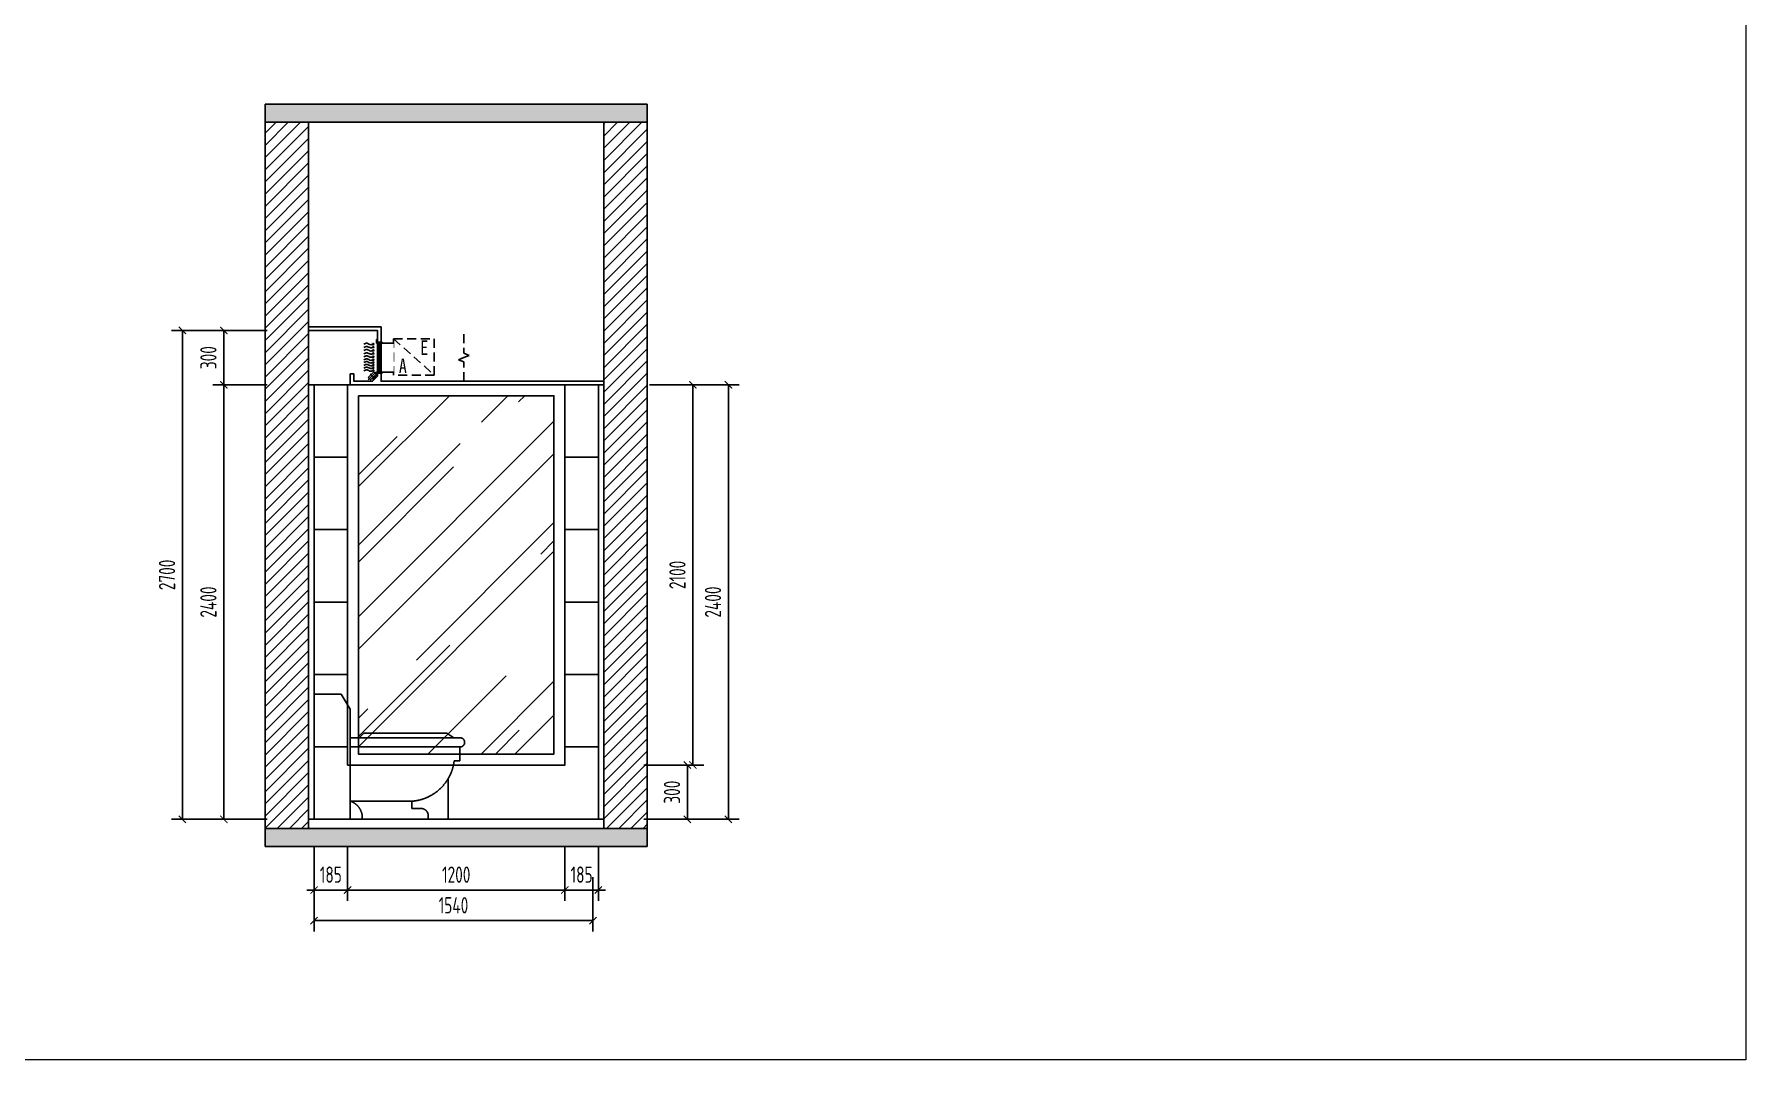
# Model space of a CAD drawing. Header units: millimetres. Extents: x 84706 to 155398, y -6776 to 36429.
# Drawn here: x 145945 to 155398, y 15071 to 20736 of the extents above; entities that cross this region are included whole.
import ezdxf

# ---------------------------------------------------------------- set-up
doc = ezdxf.new("R2010")
doc.units = ezdxf.units.MM
doc.set_wipeout_variables(frame=1)
doc.linetypes.add('DASH', pattern=[8.89, 6.35, -2.54])
doc.linetypes.add('DASHED2', pattern=[0.375, 0.25, -0.125])
doc.layers.get('Defpoints').update_dxf_attribs({"color": 250})
for name, color, linetype in [('DD2-【地坪造型线】Floor', 251, 'Continuous'), ('DOOR', 60, 'Continuous'), ('DT', 2, 'Continuous'), ('EE1-【立面造型线（近看）】Elevation modelling line', 144, 'Continuous'), ('EE5-【立面楼板、墙体】Eloorslab_wall', 150, 'Continuous'), ('EE7-【立面填充】Hatch', 250, 'Continuous'), ('EE8-【立面完成线】Finish', 20, 'Continuous'), ('EL', 3, 'Continuous'), ('EL-立面造型', 30, 'Continuous')]:
    doc.layers.add(name, color=color, linetype=linetype)
doc.layers.add('FC-Material【地坪分割线】', color=138, linetype='Continuous', lineweight=0)
doc.styles.add('MT-DIM', font='ARCHS.SHX', dxfattribs={"width": 0.8})
doc.styles.add('尺寸标注', font='ARCHS.SHX', dxfattribs={"width": 0.8})
doc.dimstyles.new('海龙1：25', dxfattribs={"dimscale": 25, "dimtxt": 2.25, "dimasz": 1, "dimexe": 1.5, "dimexo": 1, "dimgap": 1, "dimtad": 1, "dimdec": 0, "dimrnd": 5, "dimdsep": 46, "dimtxsty": '尺寸标注', "dimblk": 'ARCHTICK', "dimblk1": 'ARCHTICK', "dimblk2": 'ARCHTICK', "dimcen": 1, "dimclrd": 44, "dimclre": 44, "dimclrt": 2, "dimadec": 0, "dimazin": 0, "dimtfac": 1, "dimtdec": 0, "dimtix": 1, "dimtmove": 2, "dimatfit": 3, "dimldrblk": 'hl_arrow2', "dimfxl": 0, "dimarcsym": 0})

# ---------------------------------------------------------------- blocks, each defined once
blk = doc.blocks.new('*U865')
at = {"layer": 'EE7-【立面填充】Hatch'}
h = blk.add_hatch(dxfattribs=at)
h.set_pattern_fill('YPSGT-钢筋混凝土', color=256, scale=200, pattern_type=2)
h.set_pattern_definition([(45, (58485.6, -63.16), (-28.284271, 28.284271), []), (50, (58485.6, -63.16), (143.45204, -12.55044), [15, -165]), (355, (58485.6, -63.16), (-27.75027, 150.43842), [12, -132]), (100.4514, (58497.55, -64.2), (115.70187, 137.8879), [12.74804, -140.22842]), (46.1842, (58485.6, -23.16), (213.44822, -33.1038), [22.5, -247.5]), (96.6356, (58503.39, -25.92), (186.93254, 194.82358), [19.12206, -210.3426]), (351.1842, (58485.6, -23.16), (186.9324, 194.82373), [18, -198]), (21, (58505.6, -33.16), (119.38141, -80.52379), [15, -165]), (326, (58505.6, -33.16), (48.66306, 145.03), [12, -132]), (71.4514, (58515.55, -39.87), (168.04452, 64.5061), [12.74804, -140.22842]), (37.5, (58485.6, -63.16), (2.431971, 66.57877), [0, -130.4, 0, -134, 0, -132.5]), (7.5, (58485.6, -63.16), (52.613907, 78.882342), [0, -76.4, 0, -127.4, 0, -50.5]), (327.5, (58441, -63.16), (106.764487, -4.510974), [0, -50, 0, -156, 0, -207]), (317.5, (58421, -63.16), (116.637234, 20.020996), [0, -65, 0, -103.6, 0, -147])])
h.paths.add_polyline_path([(150892.9, -86529), (148782.9, -86529), (148782.9, -86629), (150892.9, -86629)])
h.paths.add_polyline_path([(150892.9, -82629), (150892.9, -82529), (148782.9, -82529), (148782.9, -82629)])
h = blk.add_hatch(dxfattribs=at)
h.set_pattern_fill('ANSI31', color=256, scale=15)
h.set_pattern_definition([(45, (152043.074, -85647.61), (-33.67596, 33.67596), [])])
h.paths.add_polyline_path([(150892.9, -86529), (150892.9, -82629), (150652.9, -82629), (150652.9, -86529)])
h.paths.add_polyline_path([(148782.9, -86529), (149022.9, -86529), (149022.9, -82629), (148782.9, -82629)])
at = {"layer": 'EE5-【立面楼板、墙体】Eloorslab_wall'}
for p, q in [((148782.9, -82529), (148782.9, -86629)), ((148782.9, -82529), (150892.9, -82529)), ((150892.9, -82529), (150892.9, -82629)), ((148782.9, -82629), (150892.9, -82629)), ((149022.9, -82629), (149022.9, -86529)), ((150652.9, -82629), (150652.9, -86529)), ((150892.9, -82629), (150892.9, -86529)), ((148782.9, -86529), (150892.9, -86529)), ((150892.9, -86529), (150892.9, -86629)), ((148782.9, -86629), (150892.9, -86629))]:
    blk.add_line(p, q, dxfattribs=at)
at = {"layer": 'EE8-【立面完成线】Finish'}
blk.add_line((149022.9, -86479), (150652.9, -86479), dxfattribs=at)
blk = doc.blocks.new('A$C0F9871BB')
at = {"layer": 'DT', "color": 1}
for p, q in [((14.2, 13.5), (0, 13.5)), ((7.1, 0), (7.1, 27))]:
    blk.add_line(p, q, dxfattribs=at)
for points in [[(3.3, 23.4), (10.9, 23.4), (10.9, 3.7), (3.3, 3.7)], [(14.2, 18.4), (16.8, 18.4), (16.8, 8.7), (14.2, 8.7)]]:
    blk.add_lwpolyline(points, close=True, dxfattribs=at)
blk = doc.blocks.new('A$C73C951FA')
at = {"layer": 'EL-立面造型', "color": 1, "linetype": 'DASH', "ltscale": 250}
for p, q in [((0, 691), (0, 0)), ((150, 691), (0, 691)), ((200, 607.6), (150, 691)), ((200, 607.6), (200, 100)), ((249.7, 450), (274.7, 475)), ((732.4, 475), (274.7, 475)), ((771, 450), (732.4, 475)), ((249.7, 450), (200, 450)), ((807.4, 400), (200, 400)), ((771, 450), (249.7, 450)), ((771, 450), (807.4, 450)), ((805.2, 400), (805.2, 323.8)), ((831.4, 424), (831.4, 426)), ((805.2, 323.8), (773.7, 323.8)), ((540.5, 100), (200, 100)), ((200, 100), (200, 0)), ((540.5, 100), (540.5, 59.9)), ((630.5, 0), (0, 0)), ((540.5, 59.9), (590.5, 59.9)), ((630.5, 19.9), (630.5, 0))]:
    blk.add_line(p, q, dxfattribs=at)
for centre, radius, start, end in [((807.4, 426), 24, 0, 90), ((807.4, 424), 24, 270, 0), ((521.3, 353.4), 254.2, 274.31971, 353.31251), ((170.8, 9), 95.6, 354.6134, 72.22925), ((590.5, 19.9), 40, 0, 90)]:
    blk.add_arc(centre, radius, start, end, dxfattribs=at)
blk = doc.blocks.new('_ArchTick')
at = {"color": 2, "linetype": 'ByBlock', "const_width": 0.15}
blk.add_lwpolyline([(-0.5, -0.5), (0.5, 0.5)], dxfattribs=at)
blk = doc.blocks.new('*D937')
at = {"layer": 'Defpoints', "color": 0, "transparency": 16777216}
for p in [(147675.7, 16699.5), (147490.7, 16399.5), (147675.7, 16008.9)]:
    blk.add_point(p, dxfattribs=at)
at = {"layer": 'EE1-【立面造型线（近看）】Elevation modelling line', "color": 44, "lineweight": -2, "transparency": 16777216}
for p, q in [((147490.7, 16248.9), (147490.7, 15948.9)), ((147675.7, 16248.9), (147675.7, 15948.9)), ((147490.7, 16008.9), (147450.7, 16008.9)), ((147490.7, 16008.9), (147675.7, 16008.9)), ((147675.7, 16008.9), (147715.7, 16008.9))]:
    blk.add_line(p, q, dxfattribs=at)
at = {"layer": 'EE1-【立面造型线（近看）】Elevation modelling line', "color": 44, "lineweight": -2, "transparency": 16777216, "xscale": 40, "yscale": 40, "zscale": 40}
blk.add_blockref('_ArchTick', (147490.7, 16008.9), dxfattribs=at)
at = {"layer": 'EE1-【立面造型线（近看）】Elevation modelling line', "color": 44, "lineweight": -2, "transparency": 16777216, "xscale": 40, "yscale": 40, "zscale": 40, "rotation": 180}
blk.add_blockref('_ArchTick', (147675.7, 16008.9), dxfattribs=at)
at = {"layer": 'EE1-【立面造型线（近看）】Elevation modelling line', "color": 2, "transparency": 16777216, "insert": (147583.2, 16093.9), "char_height": 90, "attachment_point": 5, "style": '尺寸标注'}
blk.add_mtext('185', dxfattribs=at)
blk = doc.blocks.new('hl_arrow2')
at = {"color": 2}
blk.add_line((-0.22, 0), (-1, 0), dxfattribs=at)
blk.add_lwpolyline([(-0.22, 0), (-0.86, -0.69), (-0.65, -0.86), (0, 0), (-0.65, 0.86), (-0.86, 0.69)], close=True, dxfattribs=at)
for points in [[(-0.86, 0.69), (-0.65, 0.86), (-0.22, 0), (0, 0)], [(-0.86, -0.69), (-0.65, -0.86), (-0.22, 0), (0, 0)]]:
    blk.add_solid(points, dxfattribs=at)
blk = doc.blocks.new('*D938')
at = {"layer": 'Defpoints', "color": 0, "transparency": 16777216}
for p in [(147675.7, 16699.5), (148875.7, 16699.5), (148875.7, 16008.9)]:
    blk.add_point(p, dxfattribs=at)
at = {"layer": 'EE1-【立面造型线（近看）】Elevation modelling line', "color": 44, "lineweight": -2, "transparency": 16777216}
for p, q in [((147675.7, 16248.9), (147675.7, 15948.9)), ((148875.7, 16248.9), (148875.7, 15948.9)), ((147675.7, 16008.9), (148875.7, 16008.9))]:
    blk.add_line(p, q, dxfattribs=at)
at = {"layer": 'EE1-【立面造型线（近看）】Elevation modelling line', "color": 44, "lineweight": -2, "transparency": 16777216, "xscale": 40, "yscale": 40, "zscale": 40, "rotation": 180}
blk.add_blockref('_ArchTick', (147675.7, 16008.9), dxfattribs=at)
at = {"layer": 'EE1-【立面造型线（近看）】Elevation modelling line', "color": 44, "lineweight": -2, "transparency": 16777216, "xscale": 40, "yscale": 40, "zscale": 40}
blk.add_blockref('_ArchTick', (148875.7, 16008.9), dxfattribs=at)
at = {"layer": 'EE1-【立面造型线（近看）】Elevation modelling line', "color": 2, "transparency": 16777216, "insert": (148275.7, 16093.9), "char_height": 90, "attachment_point": 5, "style": '尺寸标注'}
blk.add_mtext('1200', dxfattribs=at)
blk = doc.blocks.new('*D939')
at = {"layer": 'Defpoints', "color": 0, "transparency": 16777216}
for p in [(148875.7, 16699.5), (149060.7, 16399.5), (149060.7, 16008.9)]:
    blk.add_point(p, dxfattribs=at)
at = {"layer": 'EE1-【立面造型线（近看）】Elevation modelling line', "color": 44, "lineweight": -2, "transparency": 16777216}
for p, q in [((148875.7, 16248.9), (148875.7, 15948.9)), ((149060.7, 16248.9), (149060.7, 15948.9)), ((148875.7, 16008.9), (148835.7, 16008.9)), ((148875.7, 16008.9), (149060.7, 16008.9)), ((149060.7, 16008.9), (149100.7, 16008.9))]:
    blk.add_line(p, q, dxfattribs=at)
at = {"layer": 'EE1-【立面造型线（近看）】Elevation modelling line', "color": 44, "lineweight": -2, "transparency": 16777216, "xscale": 40, "yscale": 40, "zscale": 40}
blk.add_blockref('_ArchTick', (148875.7, 16008.9), dxfattribs=at)
at = {"layer": 'EE1-【立面造型线（近看）】Elevation modelling line', "color": 44, "lineweight": -2, "transparency": 16777216, "xscale": 40, "yscale": 40, "zscale": 40, "rotation": 180}
blk.add_blockref('_ArchTick', (149060.7, 16008.9), dxfattribs=at)
at = {"layer": 'EE1-【立面造型线（近看）】Elevation modelling line', "color": 2, "transparency": 16777216, "insert": (148968.2, 16093.9), "char_height": 90, "attachment_point": 5, "style": '尺寸标注'}
blk.add_mtext('185', dxfattribs=at)
blk = doc.blocks.new('*D940')
at = {"layer": 'Defpoints', "color": 0, "transparency": 16777216}
for p in [(147490.7, 16399.5), (149030.7, 16399.5), (147490.7, 15839.8)]:
    blk.add_point(p, dxfattribs=at)
at = {"layer": 'EE1-【立面造型线（近看）】Elevation modelling line', "color": 44, "lineweight": -2, "transparency": 16777216}
for p, q in [((147490.7, 16079.8), (147490.7, 15779.8)), ((149030.7, 16079.8), (149030.7, 15779.8)), ((149030.7, 15839.8), (147490.7, 15839.8))]:
    blk.add_line(p, q, dxfattribs=at)
at = {"layer": 'EE1-【立面造型线（近看）】Elevation modelling line', "color": 44, "lineweight": -2, "transparency": 16777216, "xscale": 40, "yscale": 40, "zscale": 40, "rotation": 180}
blk.add_blockref('_ArchTick', (147490.7, 15839.8), dxfattribs=at)
at = {"layer": 'EE1-【立面造型线（近看）】Elevation modelling line', "color": 44, "lineweight": -2, "transparency": 16777216, "xscale": 40, "yscale": 40, "zscale": 40}
blk.add_blockref('_ArchTick', (149030.7, 15839.8), dxfattribs=at)
at = {"layer": 'EE1-【立面造型线（近看）】Elevation modelling line', "color": 2, "transparency": 16777216, "insert": (148260.7, 15924.8), "char_height": 90, "attachment_point": 5, "style": '尺寸标注'}
blk.add_mtext('1540', dxfattribs=at)
blk = doc.blocks.new('*D957')
at = {"layer": 'Defpoints', "color": 0, "transparency": 16777216}
for p in [(148875.7, 16699.5), (149552.6, 16699.5), (149030.7, 16399.5)]:
    blk.add_point(p, dxfattribs=at)
at = {"layer": 'EE1-【立面造型线（近看）】Elevation modelling line', "color": 44, "lineweight": -2, "transparency": 16777216}
for p, q in [((149312.6, 16699.5), (149612.6, 16699.5)), ((149552.6, 16399.5), (149552.6, 16699.5)), ((149312.6, 16399.5), (149612.6, 16399.5))]:
    blk.add_line(p, q, dxfattribs=at)
at = {"layer": 'EE1-【立面造型线（近看）】Elevation modelling line', "color": 44, "lineweight": -2, "transparency": 16777216, "xscale": 40, "yscale": 40, "zscale": 40}
for p, rotation in [((149552.6, 16699.5), 90), ((149552.6, 16399.5), 270)]:
    blk.add_blockref('_ArchTick', p, dxfattribs=dict(at, rotation=rotation))
at = {"layer": 'EE1-【立面造型线（近看）】Elevation modelling line', "color": 2, "transparency": 16777216, "insert": (149467.6, 16549.5), "char_height": 90, "attachment_point": 5, "rotation": 90, "style": '尺寸标注'}
blk.add_mtext('300', dxfattribs=at)
blk = doc.blocks.new('*D958')
at = {"layer": 'Defpoints', "color": 0, "transparency": 16777216}
for p in [(149060.7, 18799.5), (149582.5, 18799.5), (148875.7, 16699.5)]:
    blk.add_point(p, dxfattribs=at)
at = {"layer": 'EE1-【立面造型线（近看）】Elevation modelling line', "color": 44, "lineweight": -2, "transparency": 16777216}
for p, q in [((149342.5, 18799.5), (149642.5, 18799.5)), ((149582.5, 16699.5), (149582.5, 18799.5)), ((149342.5, 16699.5), (149642.5, 16699.5))]:
    blk.add_line(p, q, dxfattribs=at)
at = {"layer": 'EE1-【立面造型线（近看）】Elevation modelling line', "color": 44, "lineweight": -2, "transparency": 16777216, "xscale": 40, "yscale": 40, "zscale": 40}
for p, rotation in [((149582.5, 18799.5), 90), ((149582.5, 16699.5), 270)]:
    blk.add_blockref('_ArchTick', p, dxfattribs=dict(at, rotation=rotation))
at = {"layer": 'EE1-【立面造型线（近看）】Elevation modelling line', "color": 2, "transparency": 16777216, "insert": (149497.5, 17749.5), "char_height": 90, "attachment_point": 5, "rotation": 90, "style": '尺寸标注'}
blk.add_mtext('2100', dxfattribs=at)
blk = doc.blocks.new('*D959')
at = {"layer": 'Defpoints', "color": 0, "transparency": 16777216}
for p in [(149030.7, 18799.5), (149030.7, 16399.5), (149779, 16399.5)]:
    blk.add_point(p, dxfattribs=at)
at = {"layer": 'EE1-【立面造型线（近看）】Elevation modelling line', "color": 44, "lineweight": -2, "transparency": 16777216}
for p, q in [((149539, 18799.5), (149839, 18799.5)), ((149779, 18799.5), (149779, 16399.5)), ((149539, 16399.5), (149839, 16399.5))]:
    blk.add_line(p, q, dxfattribs=at)
at = {"layer": 'EE1-【立面造型线（近看）】Elevation modelling line', "color": 44, "lineweight": -2, "transparency": 16777216, "xscale": 40, "yscale": 40, "zscale": 40}
for p, rotation in [((149779, 18799.5), 90), ((149779, 16399.5), 270)]:
    blk.add_blockref('_ArchTick', p, dxfattribs=dict(at, rotation=rotation))
at = {"layer": 'EE1-【立面造型线（近看）】Elevation modelling line', "color": 2, "transparency": 16777216, "insert": (149694, 17599.5), "char_height": 90, "attachment_point": 5, "rotation": 90, "style": '尺寸标注'}
blk.add_mtext('2400', dxfattribs=at)
blk = doc.blocks.new('*D960')
at = {"layer": 'Defpoints', "color": 0, "transparency": 16777216}
for p in [(146992, 18799.5), (147690.7, 18799.5), (147490.7, 16399.5)]:
    blk.add_point(p, dxfattribs=at)
at = {"layer": 'EE1-【立面造型线（近看）】Elevation modelling line', "color": 44, "lineweight": -2, "transparency": 16777216}
for p, q in [((147232, 18799.5), (146932, 18799.5)), ((146992, 16399.5), (146992, 18799.5)), ((147232, 16399.5), (146932, 16399.5))]:
    blk.add_line(p, q, dxfattribs=at)
at = {"layer": 'EE1-【立面造型线（近看）】Elevation modelling line', "color": 44, "lineweight": -2, "transparency": 16777216, "xscale": 40, "yscale": 40, "zscale": 40}
for p, rotation in [((146992, 18799.5), 90), ((146992, 16399.5), 270)]:
    blk.add_blockref('_ArchTick', p, dxfattribs=dict(at, rotation=rotation))
at = {"layer": 'EE1-【立面造型线（近看）】Elevation modelling line', "color": 2, "transparency": 16777216, "insert": (146907, 17599.5), "char_height": 90, "attachment_point": 5, "rotation": 90, "style": '尺寸标注'}
blk.add_mtext('2400', dxfattribs=at)
blk = doc.blocks.new('*D961')
at = {"layer": 'Defpoints', "color": 0, "transparency": 16777216}
for p in [(146992, 19099.5), (147460.7, 19099.5), (147690.7, 18799.5)]:
    blk.add_point(p, dxfattribs=at)
at = {"layer": 'EE1-【立面造型线（近看）】Elevation modelling line', "color": 44, "lineweight": -2, "transparency": 16777216}
for p, q in [((147232, 19099.5), (146932, 19099.5)), ((146992, 18799.5), (146992, 19099.5)), ((147232, 18799.5), (146932, 18799.5))]:
    blk.add_line(p, q, dxfattribs=at)
at = {"layer": 'EE1-【立面造型线（近看）】Elevation modelling line', "color": 44, "lineweight": -2, "transparency": 16777216, "xscale": 40, "yscale": 40, "zscale": 40}
for p, rotation in [((146992, 19099.5), 90), ((146992, 18799.5), 270)]:
    blk.add_blockref('_ArchTick', p, dxfattribs=dict(at, rotation=rotation))
at = {"layer": 'EE1-【立面造型线（近看）】Elevation modelling line', "color": 2, "transparency": 16777216, "insert": (146907, 18949.5), "char_height": 90, "attachment_point": 5, "rotation": 90, "style": '尺寸标注'}
blk.add_mtext('300', dxfattribs=at)
blk = doc.blocks.new('*D962')
at = {"layer": 'Defpoints', "color": 0, "transparency": 16777216}
for p in [(147460.7, 19099.5), (146763.5, 16399.5), (147490.7, 16399.5)]:
    blk.add_point(p, dxfattribs=at)
at = {"layer": 'EE1-【立面造型线（近看）】Elevation modelling line', "color": 44, "lineweight": -2, "transparency": 16777216}
for p, q in [((147003.5, 19099.5), (146703.5, 19099.5)), ((146763.5, 19099.5), (146763.5, 16399.5)), ((147003.5, 16399.5), (146703.5, 16399.5))]:
    blk.add_line(p, q, dxfattribs=at)
at = {"layer": 'EE1-【立面造型线（近看）】Elevation modelling line', "color": 44, "lineweight": -2, "transparency": 16777216, "xscale": 40, "yscale": 40, "zscale": 40}
for p, rotation in [((146763.5, 19099.5), 90), ((146763.5, 16399.5), 270)]:
    blk.add_blockref('_ArchTick', p, dxfattribs=dict(at, rotation=rotation))
at = {"layer": 'EE1-【立面造型线（近看）】Elevation modelling line', "color": 2, "transparency": 16777216, "insert": (146678.5, 17749.5), "char_height": 90, "attachment_point": 5, "rotation": 90, "style": '尺寸标注'}
blk.add_mtext('2700', dxfattribs=at)

msp = doc.modelspace()

# ---------------------------------------------------------------- hatches: boundary and pattern name
at = {"layer": 'DD2-【地坪造型线】Floor'}
h = msp.add_hatch(dxfattribs=at)
h.set_pattern_fill('AR-RROOF', color=250, scale=20, angle=45)
h.set_pattern_definition([(45, (14461.6, -5837.2), (431.0523, 1149.4728), [7620, -1016, 2540, -508]), (45, (14759.74, -5179.84), (-836.96, 118.5394), [1524, -167.64, 3048, -381]), (45, (14335.88, -5352.27), (1627.2224, 2108.5641), [4064, -711.2, 2032, -508])])
h.paths.add_polyline_path([(148815.7, 18739.5), (147735.7, 18739.5), (147735.7, 16759.5), (148815.7, 16759.5)])

# ---------------------------------------------------------------- linework, layer by layer
at = {"layer": 'EE7-【立面填充】Hatch'}
for p, q in [((147490.7, 18399.5), (147675.7, 18399.5)), ((148875.7, 18399.5), (149060.7, 18399.5)), ((147490.7, 17999.5), (147675.7, 17999.5)), ((148875.7, 17999.5), (149060.7, 17999.5)), ((147490.7, 17599.5), (147675.7, 17599.5)), ((148875.7, 17599.5), (149060.7, 17599.5)), ((147490.7, 17199.5), (147675.7, 17199.5)), ((148875.7, 17199.5), (149060.7, 17199.5)), ((147490.7, 16799.5), (147675.7, 16799.5)), ((148875.7, 16799.5), (149060.7, 16799.5)), ((148230.7, 16399.5), (148230.7, 16623.5))]:
    msp.add_line(p, q, dxfattribs=at)
at = {"layer": 'EE8-【立面完成线】Finish'}
for p, q in [((147490.7, 16399.5), (147490.7, 18799.5)), ((149060.7, 16399.5), (149060.7, 18799.5))]:
    msp.add_line(p, q, dxfattribs=at)
at = {"layer": 'EL-立面造型', "color": 250}
msp.add_line((147690.7, 18799.5), (147460.7, 18799.5), dxfattribs=at)
at = {"layer": 'EL-立面造型'}
msp.add_lwpolyline([(147675.7, 18799.5), (148875.7, 18799.5), (148875.7, 16699.5), (147675.7, 16699.5)], close=True, dxfattribs=at)
at = {"layer": 'EL-立面造型', "color": 38}
msp.add_lwpolyline([(147735.7, 18739.5), (148815.7, 18739.5), (148815.7, 16759.5), (147735.7, 16759.5)], close=True, dxfattribs=at)

# ---------------------------------------------------------------- block references
msp.add_blockref('*U865', (-1562.3, 102878.5))
at = {"layer": 'EL-立面造型'}
msp.add_blockref('A$C73C951FA', (147490.7, 16399.5), dxfattribs=at)

# ---------------------------------------------------------------- dimensions: what is measured, and where the dimension line sits
at = {"layer": 'EE1-【立面造型线（近看）】Elevation modelling line'}
for base, p1, p2, picture, middle in [((146763.5, 16399.5), (147460.7, 19099.5), (147490.7, 16399.5), '*D962', (146678.5, 17749.5)), ((146992, 19099.5), (147690.7, 18799.5), (147460.7, 19099.5), '*D961', (146907, 18949.5)), ((146992, 18799.5), (147490.7, 16399.5), (147690.7, 18799.5), '*D960', (146907, 17599.5)), ((149582.5, 18799.5), (148875.7, 16699.5), (149060.7, 18799.5), '*D958', (149497.5, 17749.5)), ((149779, 16399.5), (149030.7, 18799.5), (149030.7, 16399.5), '*D959', (149694, 17599.5)), ((149552.6, 16699.5), (149030.7, 16399.5), (148875.7, 16699.5), '*D957', (149467.6, 16549.5))]:
    dim = msp.add_linear_dim(base=base, p1=p1, p2=p2, angle=90, dimstyle='海龙1：25', override={"dimscale": 40, "dimfxl": 6}, dxfattribs=at)
    dim.commit()
    dim.dimension.update_dxf_attribs({"geometry": picture, "text_midpoint": middle})
for base, p1, p2, picture, middle in [((147675.7, 16008.9), (147490.7, 16399.5), (147675.7, 16699.5), '*D937', (147583.2, 16093.9)), ((148875.7, 16008.9), (147675.7, 16699.5), (148875.7, 16699.5), '*D938', (148275.7, 16093.9)), ((149060.7, 16008.9), (148875.7, 16699.5), (149060.7, 16399.5), '*D939', (148968.2, 16093.9)), ((147490.7, 15839.8), (149030.7, 16399.5), (147490.7, 16399.5), '*D940', (148260.7, 15924.8))]:
    dim = msp.add_linear_dim(base=base, p1=p1, p2=p2, dimstyle='海龙1：25', override={"dimscale": 40, "dimfxl": 6}, dxfattribs=at)
    dim.commit()
    dim.dimension.update_dxf_attribs({"geometry": picture, "text_midpoint": middle})

# ---------------------------------------------------------------- next in the draw order: wipeouts: each hides what was drawn before it
at = {"color": 1, "linetype": 'DASHED2', "ltscale": 200}
msp.add_wipeout([(147929.6, 18852.8), (147929.6, 19052.8), (148154.8, 19052.8), (148154.8, 19029.5), (148317.7, 19029.5), (148317.7, 18869.5), (148154.8, 18869.5), (148154.8, 18852.8)], dxfattribs=at).translate(0, 0, -16380).dxf.layer = 'EL-立面造型'

# ---------------------------------------------------------------- next in the draw order: linework, layer by layer
at = {"layer": 'EL-立面造型', "color": 136, "linetype": 'DASHED2', "ltscale": 200}
msp.add_line((147929.6, 19052.8, -16380), (148154.8, 18852.8, -16380), dxfattribs=at)
at = {"layer": 'EL-立面造型', "color": 4, "linetype": 'DASHED2', "ltscale": 200, "elevation": -16380}
msp.add_lwpolyline([(148154.8, 18852.8), (147929.6, 18852.8), (147929.6, 19052.8), (148154.8, 19052.8)], close=True, dxfattribs=at)
for points in [[(148317.7, 19079.5), (148317.7, 18973.5)], [(148317.7, 18949.5), (148287.7, 18937.5)], [(148287.7, 18937.5), (148317.7, 18925.5)], [(148317.7, 18973.5), (148347.7, 18961.5)], [(148317.7, 18949.5), (148347.7, 18961.5)], [(148317.7, 18819.5), (148317.7, 18925.5)]]:
    msp.add_lwpolyline(points, dxfattribs=at)

# ---------------------------------------------------------------- next in the draw order: texts
at = {"layer": 'EL-立面造型', "color": 30, "linetype": 'DASHED2', "ltscale": 200, "char_height": 80, "style": 'MT-DIM'}
for s, insert, attachment_point in [('{\\fSimHei|b0|i0|c134|p49;E}', (148120.9, 19044.4, -16380), 3), ('{\\fSimHei|b0|i0|c134|p49;A}', (147959.2, 18944.4, -16380), 1)]:
    msp.add_mtext_dynamic_manual_height_columns(s, width=80, gutter_width=1500, heights=[0], dxfattribs=dict(at, insert=insert, attachment_point=attachment_point))

# ---------------------------------------------------------------- next in the draw order: wipeouts: each hides what was drawn before it
at = {"color": 136, "linetype": 'DASHED2', "ltscale": 200}
msp.add_wipeout([(147835.9, 19029.5), (147929.6, 19029.5), (147929.6, 18869.5), (147835.9, 18869.5)], dxfattribs=at).translate(0, 0, -16380).dxf.layer = 'EL'

# ---------------------------------------------------------------- next in the draw order: linework, layer by layer
at = {"layer": 'EL', "color": 8}
for p, q in [((147850.9, 19029.5, -16380), (147850.9, 18869.5, -16380)), ((147865.9, 19029.5, -16380), (147929.6, 19029.5, -16380)), ((147865.9, 18869.5, -16380), (147929.6, 18869.5, -16380))]:
    msp.add_line(p, q, dxfattribs=at)
at = {"layer": 'EL', "color": 250, "elevation": -16380}
for points in [[(147813.4, 19029.9), (147820.5, 19026.4), (147818.4, 19018.6)], [(147813.4, 19029.9), (147820.5, 19026.4), (147818.4, 19018.6)], [(147813.4, 19012.5), (147820.5, 19009), (147818.4, 19001.2)], [(147813.4, 19012.4), (147820.5, 19009), (147818.4, 19001.2)], [(147813.4, 18995), (147820.5, 18991.6), (147818.4, 18983.8)], [(147813.4, 18995), (147820.5, 18991.6), (147818.4, 18983.8)], [(147813.4, 18977.6), (147820.5, 18974.2), (147818.4, 18966.3)], [(147813.4, 18960.2), (147820.5, 18956.7), (147818.4, 18948.9)], [(147813.4, 18943.5), (147820.5, 18940), (147818.4, 18932.2)], [(147813.4, 18928.6), (147820.5, 18925.1), (147818.4, 18917.3)], [(147813.4, 18913.3), (147820.5, 18909.9), (147818.4, 18902.1)], [(147813.4, 18898.4), (147820.5, 18895), (147818.4, 18887.2)], [(147813.4, 18883.2), (147820.5, 18879.7), (147818.4, 18871.9)]]:
    msp.add_lwpolyline(points, dxfattribs=at)
at = {"layer": 'EL', "color": 136, "linetype": 'DASHED2', "ltscale": 200, "elevation": -16380}
for points in [[(147835.9, 19049.5), (147835.9, 19029.5), (147865.9, 19029.5), (147865.9, 19034.5), (147840.7, 19034.5), (147840.7, 19049.5), (147835.9, 19049.5)], [(147835.9, 18849.5), (147835.9, 18869.5), (147865.9, 18869.5), (147865.9, 18864.5), (147840.7, 18864.5), (147840.7, 18849.5), (147835.9, 18849.5)]]:
    msp.add_lwpolyline(points, dxfattribs=at)
at = {"layer": 'EL', "color": 250, "elevation": -16380}
for points in [[(147840.4, 19016.3), (147859, 19027), (147860.2, 19025), (147841.5, 19014.3)], [(147840.4, 19007.6), (147859, 19018.3), (147860.2, 19016.3), (147841.5, 19005.5)], [(147840.4, 18998.8), (147859, 19009.6), (147860.2, 19007.6), (147841.5, 18996.8)], [(147840.4, 18990.1), (147859, 19000.9), (147860.2, 18998.9), (147841.5, 18988.1)], [(147840.4, 18981.4), (147859, 18992.2), (147860.2, 18990.2), (147841.5, 18979.4)], [(147840.4, 18972.7), (147859, 18983.5), (147860.2, 18981.5), (147841.5, 18970.7)], [(147840.4, 18964), (147859, 18974.8), (147860.2, 18972.8), (147841.5, 18962)], [(147840.4, 18955.3), (147859, 18966.1), (147860.2, 18964.1), (147841.5, 18953.3)], [(147840.4, 18945), (147859, 18955.8), (147860.2, 18953.8), (147841.5, 18943)], [(147840.4, 18933.9), (147859, 18944.7), (147860.2, 18942.7), (147841.5, 18931.9)], [(147840.4, 18922.4), (147859, 18933.2), (147860.2, 18931.2), (147841.5, 18920.4)], [(147840.4, 18912.1), (147859, 18922.9), (147860.2, 18920.9), (147841.5, 18910.1)], [(147840.4, 18903.4), (147859, 18914.2), (147860.2, 18912.2), (147841.5, 18901.4)], [(147840.4, 18891.9), (147859, 18902.7), (147860.2, 18900.7), (147841.5, 18889.9)], [(147840.4, 18881.7), (147859, 18892.4), (147860.2, 18890.4), (147841.5, 18879.6)], [(147840.4, 18872.9), (147859, 18883.7), (147860.2, 18881.7), (147841.5, 18870.9)]]:
    msp.add_lwpolyline(points, close=True, dxfattribs=at)
at = {"layer": 'EL', "color": 250}
for points in [[(147765.4, 19023.1, -16380), (147771.3, 19026.3, -16380), (147784.5, 19033.3, -16380), (147802.5, 19016.7, -16380), (147815.1, 19023.5, -16380), (147820.5, 19026.4, -16380)], [(147765.4, 19023.1, -16380), (147771.3, 19026.3, -16380), (147784.5, 19033.3, -16380), (147802.5, 19016.6, -16380), (147815.1, 19023.5, -16380), (147820.5, 19026.4, -16380)], [(147765.4, 19005.7, -16380), (147771.3, 19008.9, -16380), (147784.5, 19015.9, -16380), (147802.5, 18999.2, -16380), (147815.1, 19006.1, -16380), (147820.5, 19009, -16380)], [(147765.4, 19005.7, -16380), (147771.3, 19008.9, -16380), (147784.5, 19015.9, -16380), (147802.5, 18999.2, -16380), (147815.1, 19006.1, -16380), (147820.5, 19009, -16380)], [(147765.4, 18988.3, -16380), (147771.3, 18991.5, -16380), (147784.5, 18998.5, -16380), (147802.5, 18981.8, -16380), (147815.1, 18988.7, -16380), (147820.5, 18991.6, -16380)], [(147765.4, 18988.3, -16380), (147771.3, 18991.5, -16380), (147784.5, 18998.5, -16380), (147802.5, 18981.8, -16380), (147815.1, 18988.7, -16380), (147820.5, 18991.6, -16380)], [(147765.4, 18970.9, -16380), (147771.3, 18974, -16380), (147784.5, 18981, -16380), (147802.5, 18964.4, -16380), (147815.1, 18971.2, -16380), (147820.5, 18974.2, -16380)], [(147765.4, 18953.4, -16380), (147771.3, 18956.6, -16380), (147784.5, 18963.6, -16380), (147802.5, 18947, -16380), (147815.1, 18953.8, -16380), (147820.5, 18956.7, -16380)], [(147765.4, 18936.7, -16380), (147771.3, 18939.9, -16380), (147784.5, 18946.9, -16380), (147802.5, 18930.2, -16380), (147815.1, 18937.1, -16380), (147820.5, 18940, -16380)], [(147765.4, 18921.8, -16380), (147771.3, 18925, -16380), (147784.5, 18932, -16380), (147802.5, 18915.4, -16380), (147815.1, 18922.2, -16380), (147820.5, 18925.1, -16380)], [(147765.4, 18906.6, -16380), (147771.3, 18909.7, -16380), (147784.5, 18916.8, -16380), (147802.5, 18900.1, -16380), (147815.1, 18906.9, -16380), (147820.5, 18909.9, -16380)], [(147765.4, 18891.7, -16380), (147771.3, 18894.9, -16380), (147784.5, 18901.9, -16380), (147802.5, 18885.2, -16380), (147815.1, 18892.1, -16380), (147820.5, 18895, -16380)], [(147765.4, 18876.4, -16380), (147771.3, 18879.6, -16380), (147784.5, 18886.6, -16380), (147802.5, 18870, -16380), (147815.1, 18876.8, -16380), (147820.5, 18879.7, -16380)]]:
    msp.add_open_spline(points, degree=3, knots=[0, 0, 0, 0, 18.584802, 41.302708, 58.293338, 58.293338, 58.293338, 58.293338], dxfattribs=at)
at = {"layer": 'EL-立面造型', "color": 4, "elevation": 16380}
msp.add_lwpolyline([(147460.7, 19119.5), (147860.7, 19119.5), (147860.7, 18819.5), (149090.7, 18819.5)], dxfattribs=at)
at = {"layer": 'EL-立面造型'}
msp.add_lwpolyline([(147460.7, 19099.5), (147840.7, 19099.5), (147840.7, 18847.5), (147812.7, 18819.5), (147710.7, 18819.5), (147710.7, 18859.5), (147690.7, 18859.5), (147690.7, 18799.5), (149090.7, 18799.5)], dxfattribs=at)
at = {"layer": 'FC-Material【地坪分割线】'}
msp.add_lwpolyline([(117586.5, 36429.1), (155397.9, 36429.1), (155397.9, 15071.4), (117586.5, 15071.4)], close=True, dxfattribs=at)

# ---------------------------------------------------------------- next in the draw order: block references
at = {"layer": 'DOOR', "xscale": -2.249999998371382, "yscale": 2.249999998371382, "zscale": 2.249999998371382, "rotation": 134.9999995975274}
msp.add_blockref('A$C0F9871BB', (147821.4, 18881.8), dxfattribs=at)

doc.saveas('drawing.dxf')
